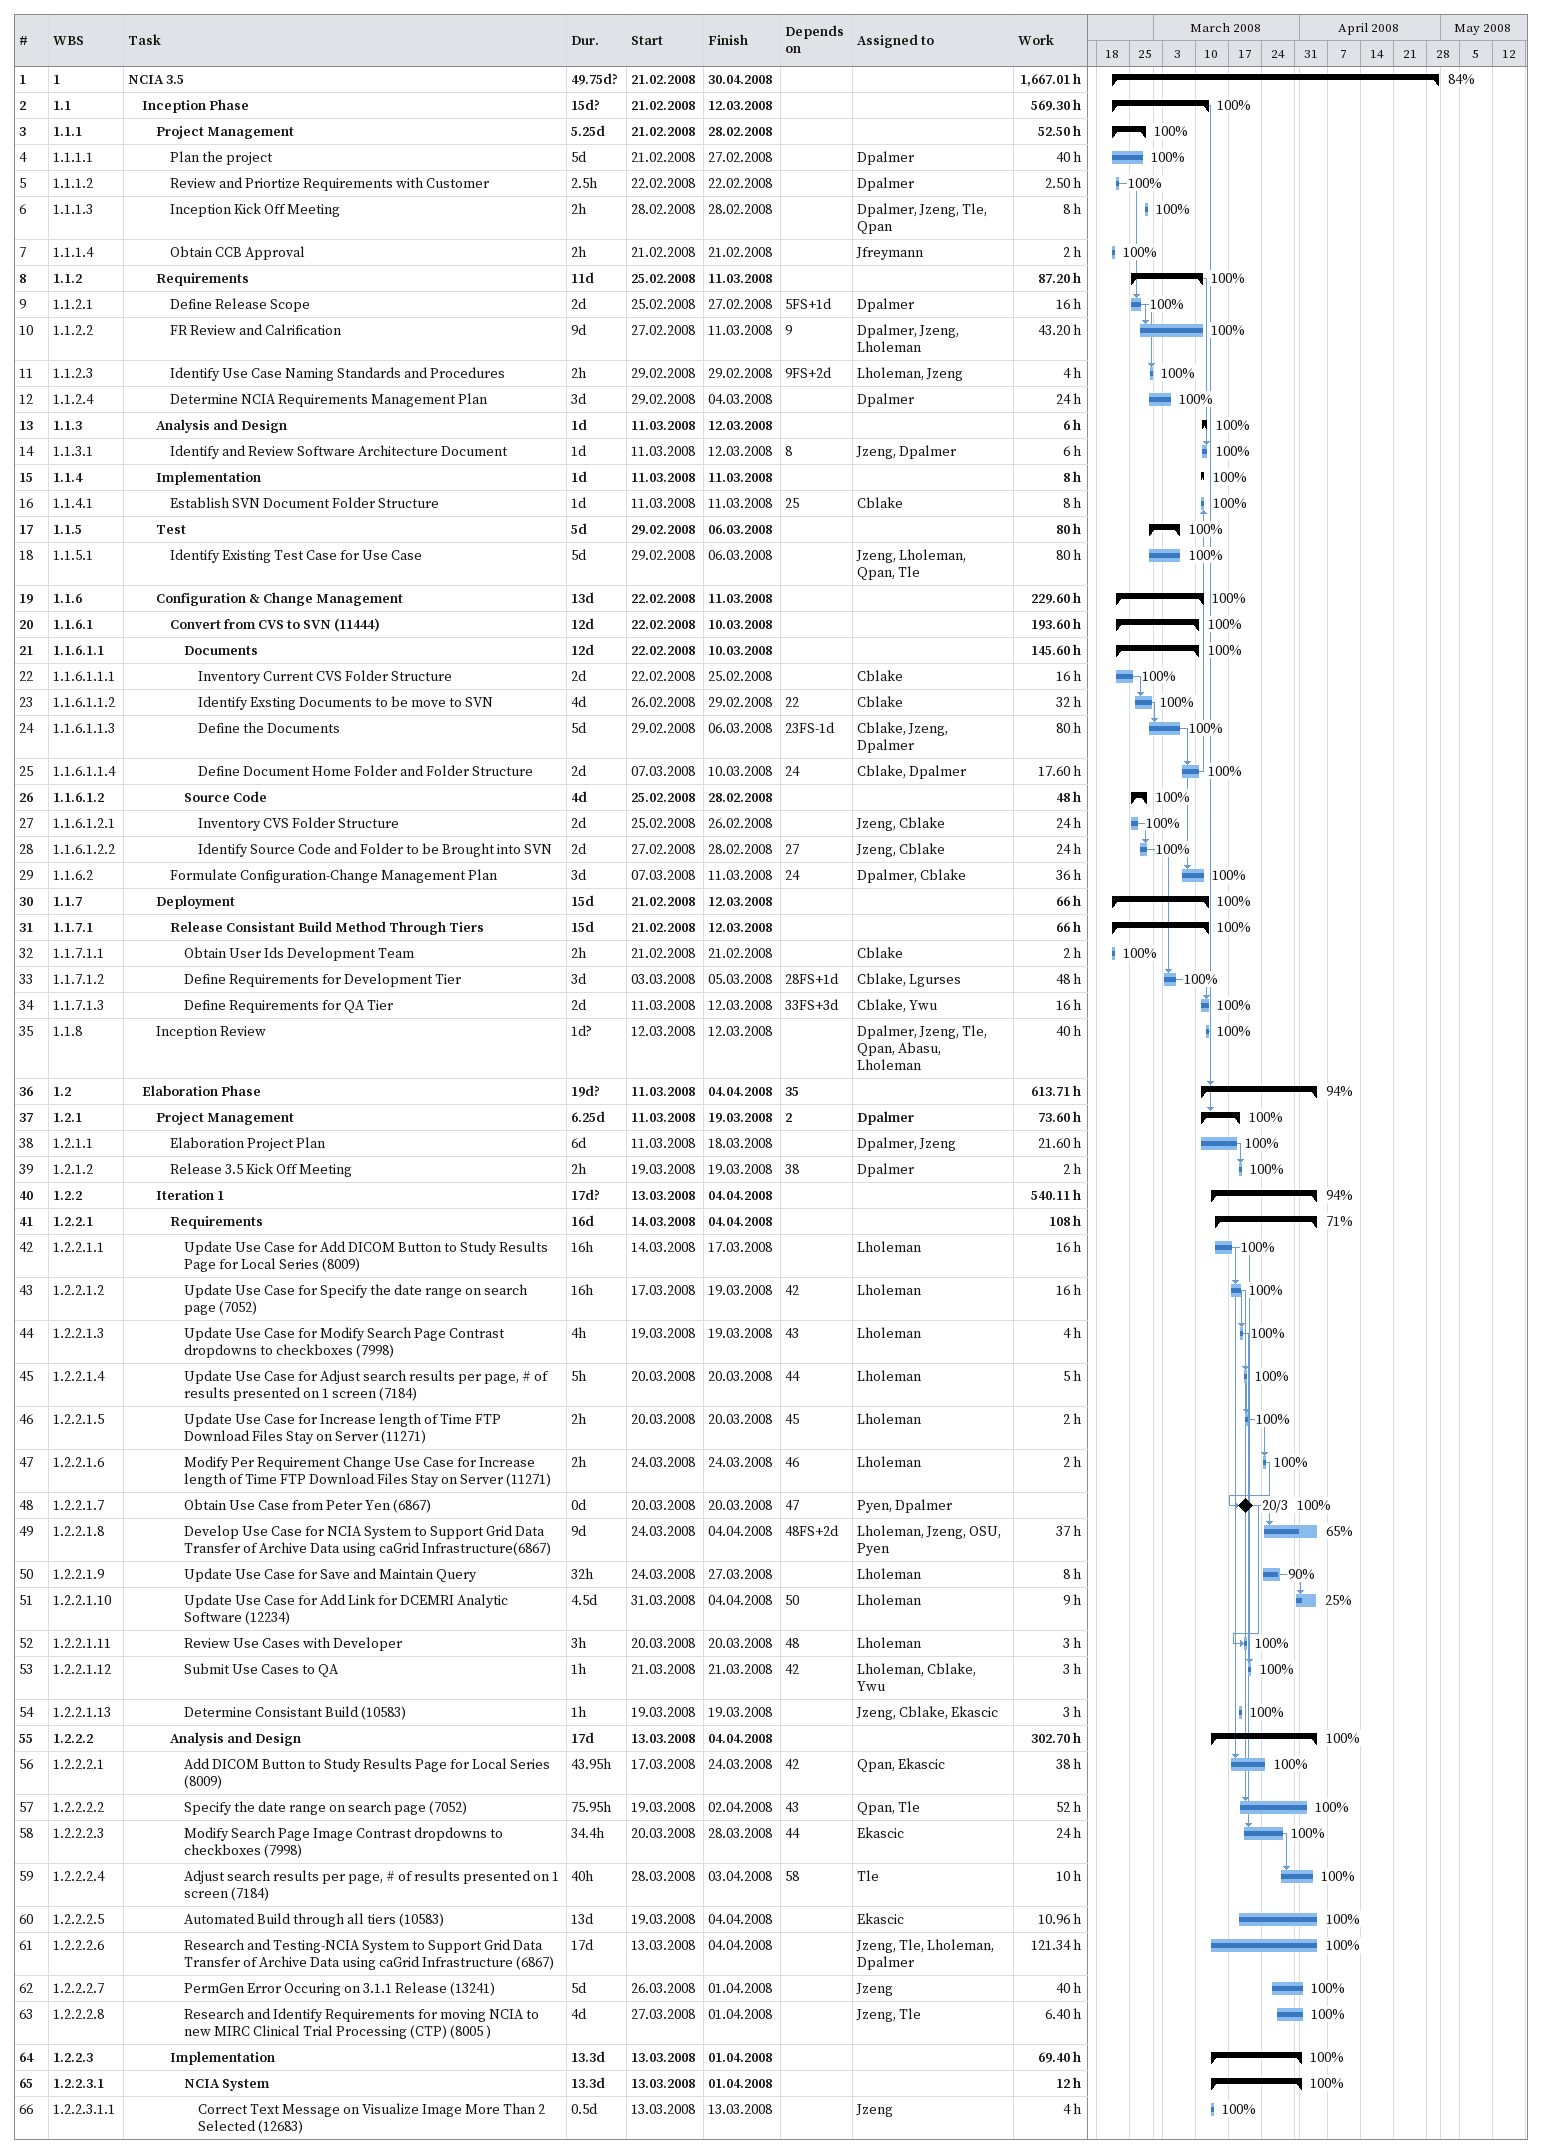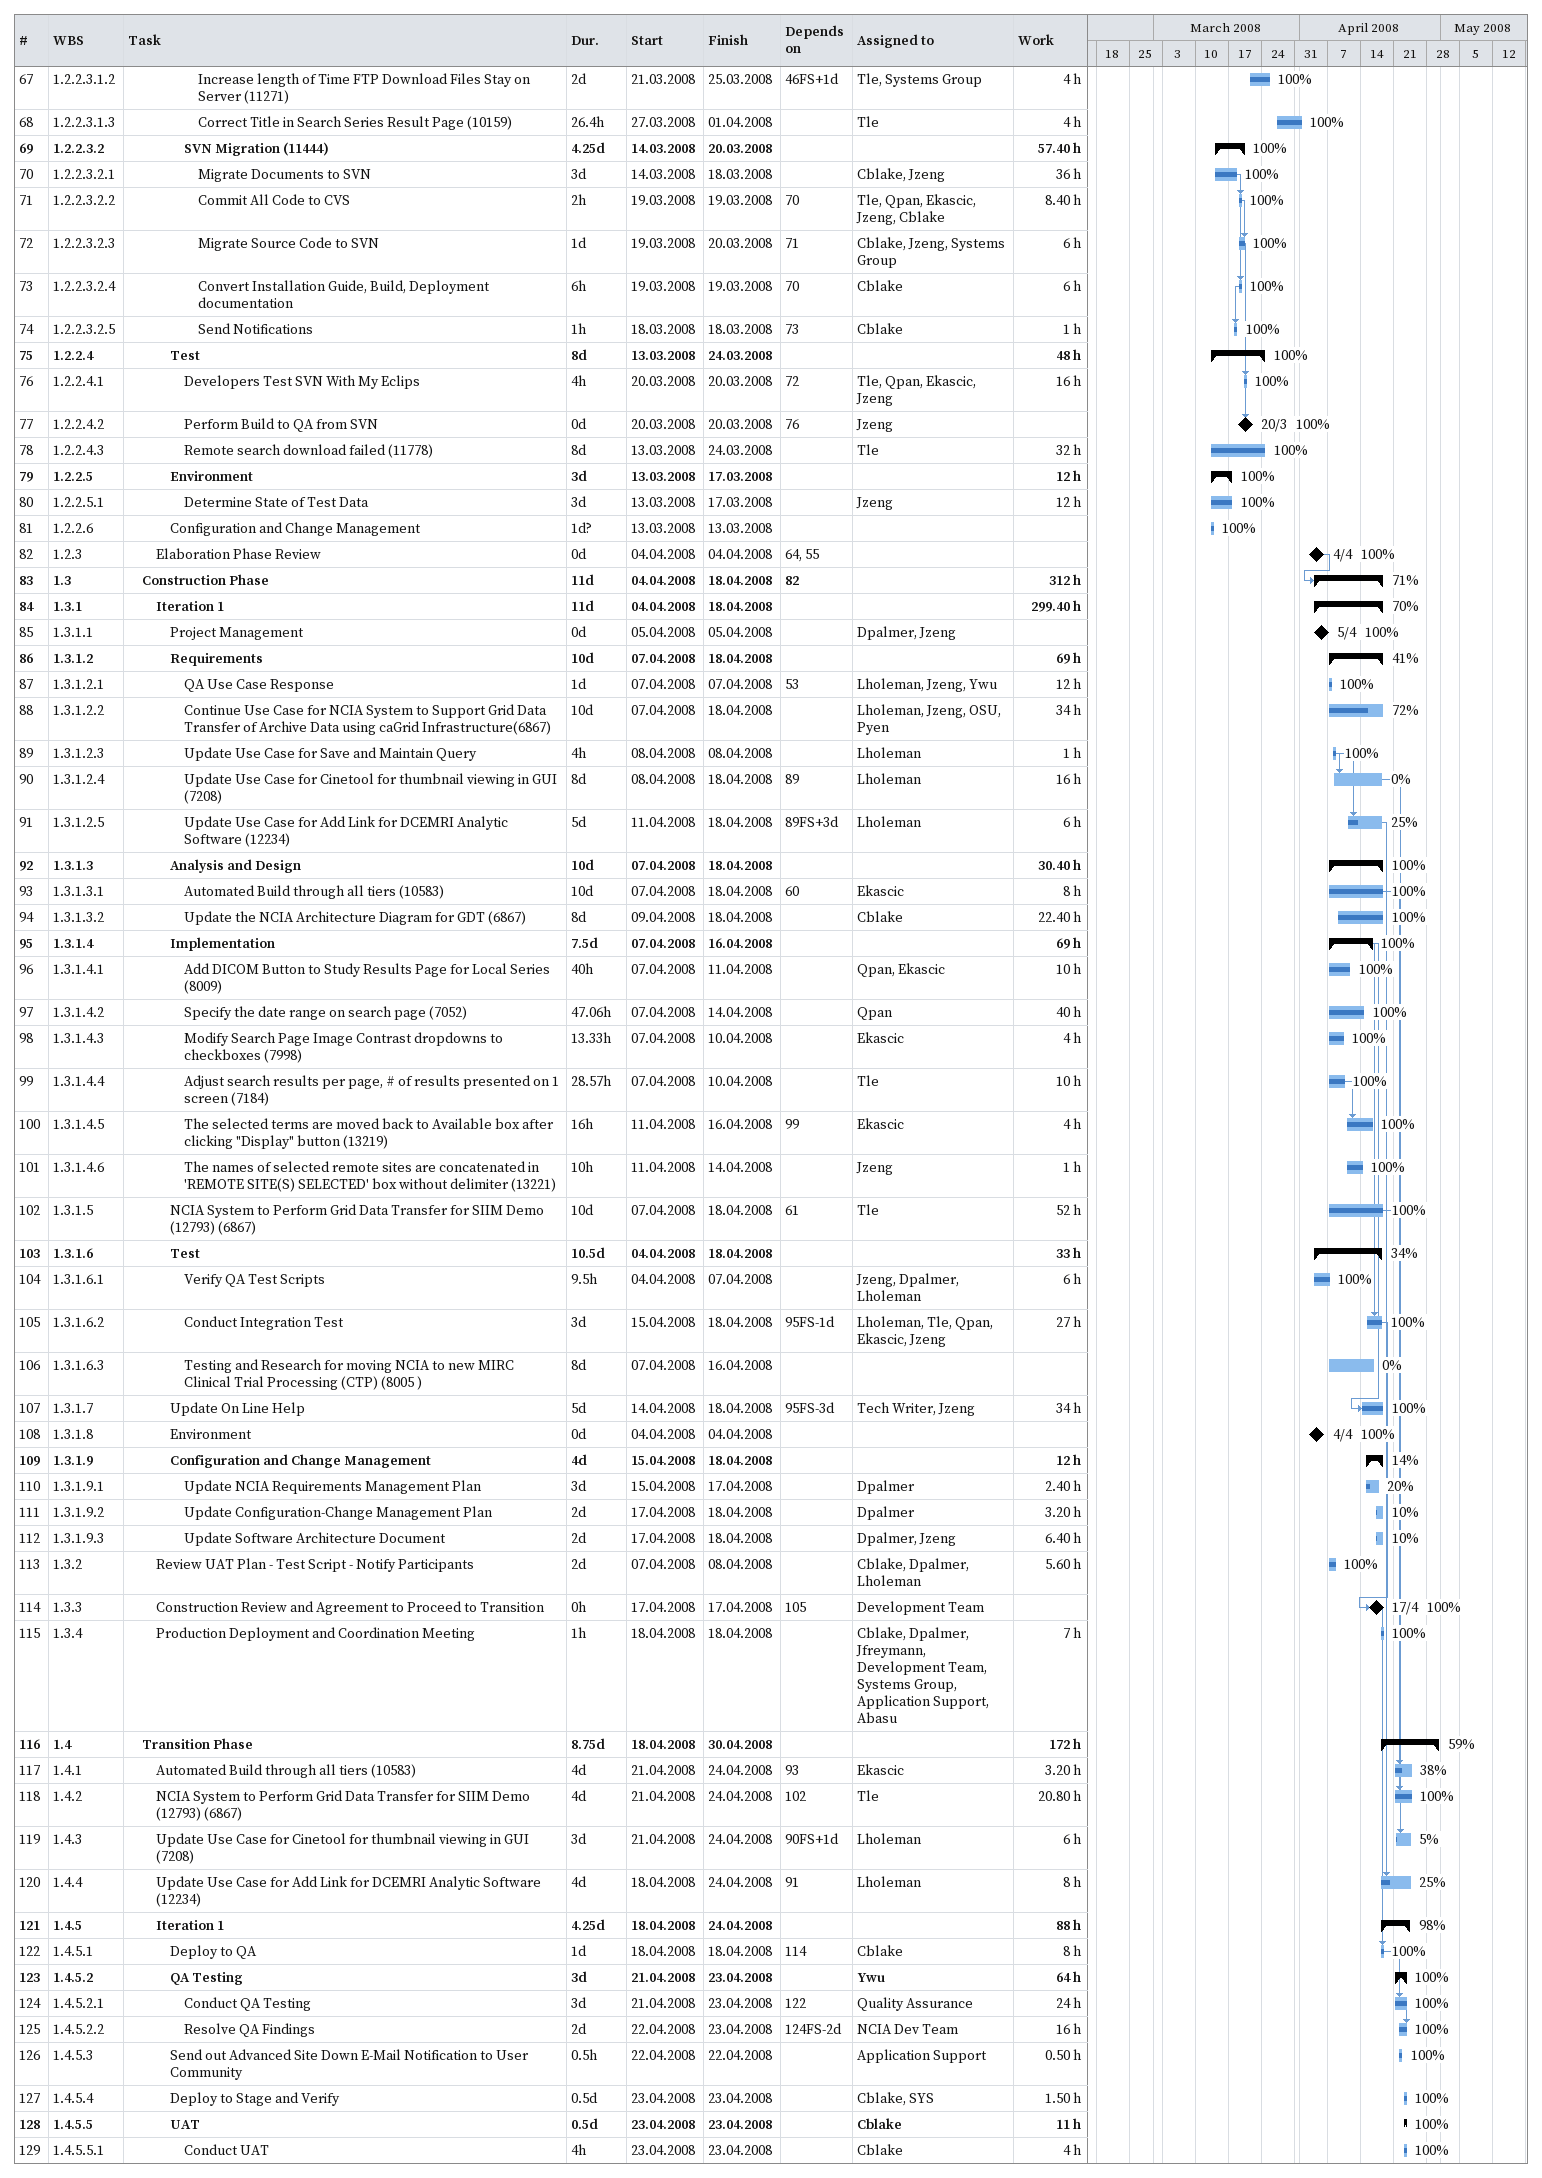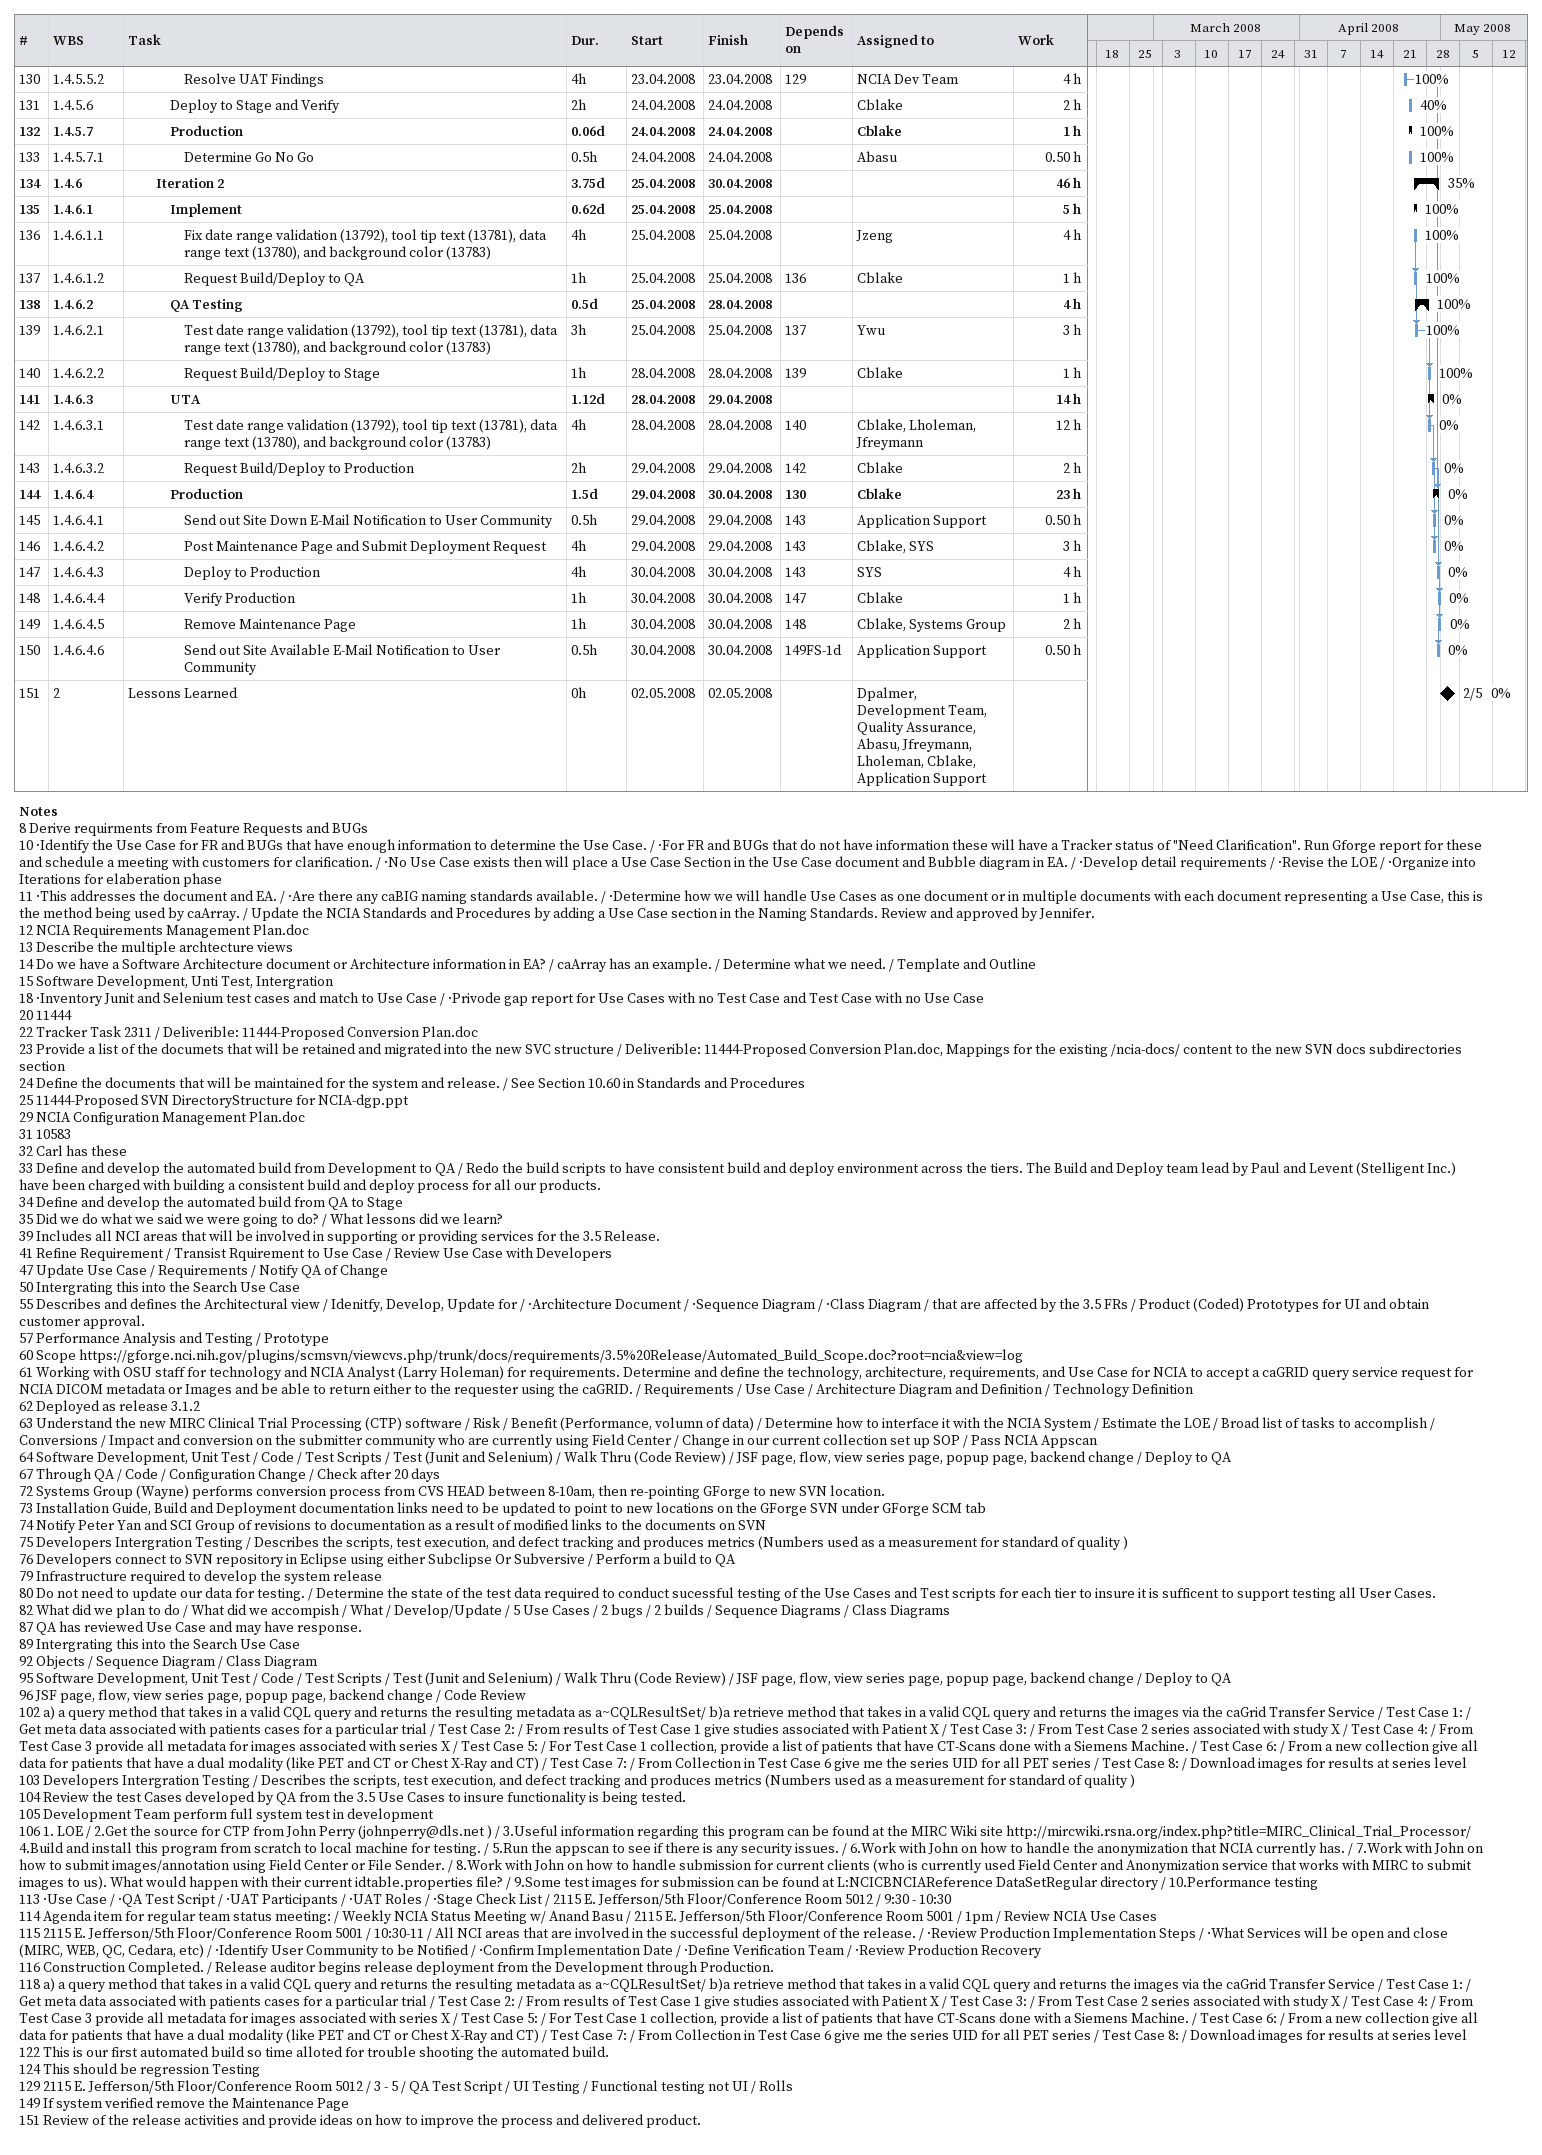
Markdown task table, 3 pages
| ID | WBS | Task | Duration | Start | Finish | Predecessors | Resources | % complete | Work (h) |
|---|---|---|---|---|---|---|---|---|---|
| 1 | 1 | **NCIA 3.5** | 49.75d? | 2008-02-21 | 2008-04-30 |  |  | 84 | 1667.01 |
| 2 | 1.1 | **Inception Phase** | 15d? | 2008-02-21 | 2008-03-12 |  |  | 100 | 569.30 |
| 3 | 1.1.1 | **Project Management** | 5.25d | 2008-02-21 | 2008-02-28 |  |  | 100 | 52.50 |
| 4 | 1.1.1.1 | Plan the project | 5d | 2008-02-21 | 2008-02-27 |  | Dpalmer | 100 | 40 |
| 5 | 1.1.1.2 | Review and Priortize Requirements with Customer | 2.5h | 2008-02-22 | 2008-02-22 |  | Dpalmer | 100 | 2.50 |
| 6 | 1.1.1.3 | Inception Kick Off Meeting | 2h | 2008-02-28 | 2008-02-28 |  | Dpalmer, Jzeng, Tle, Qpan | 100 | 8 |
| 7 | 1.1.1.4 | Obtain CCB Approval | 2h | 2008-02-21 | 2008-02-21 |  | Jfreymann | 100 | 2 |
| 8 | 1.1.2 | **Requirements** | 11d | 2008-02-25 | 2008-03-11 |  |  | 100 | 87.20 |
| 9 | 1.1.2.1 | Define Release Scope | 2d | 2008-02-25 | 2008-02-27 | 5FS+1d | Dpalmer | 100 | 16 |
| 10 | 1.1.2.2 | FR Review and Calrification | 9d | 2008-02-27 | 2008-03-11 | 9 | Dpalmer, Jzeng, Lholeman | 100 | 43.20 |
| 11 | 1.1.2.3 | Identify Use Case Naming Standards and Procedures | 2h | 2008-02-29 | 2008-02-29 | 9FS+2d | Lholeman, Jzeng | 100 | 4 |
| 12 | 1.1.2.4 | Determine NCIA Requirements Management Plan | 3d | 2008-02-29 | 2008-03-04 |  | Dpalmer | 100 | 24 |
| 13 | 1.1.3 | **Analysis and Design** | 1d | 2008-03-11 | 2008-03-12 |  |  | 100 | 6 |
| 14 | 1.1.3.1 | Identify and Review Software Architecture Document | 1d | 2008-03-11 | 2008-03-12 | 8 | Jzeng, Dpalmer | 100 | 6 |
| 15 | 1.1.4 | **Implementation** | 1d | 2008-03-11 | 2008-03-11 |  |  | 100 | 8 |
| 16 | 1.1.4.1 | Establish SVN Document Folder Structure | 1d | 2008-03-11 | 2008-03-11 | 25 | Cblake | 100 | 8 |
| 17 | 1.1.5 | **Test** | 5d | 2008-02-29 | 2008-03-06 |  |  | 100 | 80 |
| 18 | 1.1.5.1 | Identify Existing Test Case for Use Case | 5d | 2008-02-29 | 2008-03-06 |  | Jzeng, Lholeman, Qpan, Tle | 100 | 80 |
| 19 | 1.1.6 | **Configuration & Change Management** | 13d | 2008-02-22 | 2008-03-11 |  |  | 100 | 229.60 |
| 20 | 1.1.6.1 | **Convert from CVS to SVN (11444)** | 12d | 2008-02-22 | 2008-03-10 |  |  | 100 | 193.60 |
| 21 | 1.1.6.1.1 | **Documents** | 12d | 2008-02-22 | 2008-03-10 |  |  | 100 | 145.60 |
| 22 | 1.1.6.1.1.1 | Inventory Current CVS Folder Structure | 2d | 2008-02-22 | 2008-02-25 |  | Cblake | 100 | 16 |
| 23 | 1.1.6.1.1.2 | Identify Exsting Documents to be move to SVN | 4d | 2008-02-26 | 2008-02-29 | 22 | Cblake | 100 | 32 |
| 24 | 1.1.6.1.1.3 | Define the Documents | 5d | 2008-02-29 | 2008-03-06 | 23FS-1d | Cblake, Jzeng, Dpalmer | 100 | 80 |
| 25 | 1.1.6.1.1.4 | Define Document Home Folder and Folder Structure | 2d | 2008-03-07 | 2008-03-10 | 24 | Cblake, Dpalmer | 100 | 17.60 |
| 26 | 1.1.6.1.2 | **Source Code** | 4d | 2008-02-25 | 2008-02-28 |  |  | 100 | 48 |
| 27 | 1.1.6.1.2.1 | Inventory CVS Folder Structure | 2d | 2008-02-25 | 2008-02-26 |  | Jzeng, Cblake | 100 | 24 |
| 28 | 1.1.6.1.2.2 | Identify Source Code and Folder to be Brought into SVN | 2d | 2008-02-27 | 2008-02-28 | 27 | Jzeng, Cblake | 100 | 24 |
| 29 | 1.1.6.2 | Formulate Configuration-Change Management Plan | 3d | 2008-03-07 | 2008-03-11 | 24 | Dpalmer, Cblake | 100 | 36 |
| 30 | 1.1.7 | **Deployment** | 15d | 2008-02-21 | 2008-03-12 |  |  | 100 | 66 |
| 31 | 1.1.7.1 | **Release Consistant Build Method Through Tiers** | 15d | 2008-02-21 | 2008-03-12 |  |  | 100 | 66 |
| 32 | 1.1.7.1.1 | Obtain User Ids Development Team | 2h | 2008-02-21 | 2008-02-21 |  | Cblake | 100 | 2 |
| 33 | 1.1.7.1.2 | Define Requirements for Development Tier | 3d | 2008-03-03 | 2008-03-05 | 28FS+1d | Cblake, Lgurses | 100 | 48 |
| 34 | 1.1.7.1.3 | Define Requirements for QA Tier | 2d | 2008-03-11 | 2008-03-12 | 33FS+3d | Cblake, Ywu | 100 | 16 |
| 35 | 1.1.8 | Inception Review | 1d? | 2008-03-12 | 2008-03-12 |  | Dpalmer, Jzeng, Tle, Qpan, Abasu, Lholeman | 100 | 40 |
| 36 | 1.2 | **Elaboration Phase** | 19d? | 2008-03-11 | 2008-04-04 | 35 |  | 94 | 613.71 |
| 37 | 1.2.1 | **Project Management** | 6.25d | 2008-03-11 | 2008-03-19 | 2 | Dpalmer | 100 | 73.60 |
| 38 | 1.2.1.1 | Elaboration Project Plan | 6d | 2008-03-11 | 2008-03-18 |  | Dpalmer, Jzeng | 100 | 21.60 |
| 39 | 1.2.1.2 | Release 3.5 Kick Off Meeting | 2h | 2008-03-19 | 2008-03-19 | 38 | Dpalmer | 100 | 2 |
| 40 | 1.2.2 | **Iteration 1** | 17d? | 2008-03-13 | 2008-04-04 |  |  | 94 | 540.11 |
| 41 | 1.2.2.1 | **Requirements** | 16d | 2008-03-14 | 2008-04-04 |  |  | 71 | 108 |
| 42 | 1.2.2.1.1 | Update Use Case for Add DICOM Button to Study Results Page for Local Series (8009) | 16h | 2008-03-14 | 2008-03-17 |  | Lholeman | 100 | 16 |
| 43 | 1.2.2.1.2 | Update Use Case for Specify the date range on search page (7052) | 16h | 2008-03-17 | 2008-03-19 | 42 | Lholeman | 100 | 16 |
| 44 | 1.2.2.1.3 | Update Use Case for Modify Search Page Contrast dropdowns to checkboxes (7998) | 4h | 2008-03-19 | 2008-03-19 | 43 | Lholeman | 100 | 4 |
| 45 | 1.2.2.1.4 | Update Use Case for Adjust search results per page, # of results presented on 1 screen (7184) | 5h | 2008-03-20 | 2008-03-20 | 44 | Lholeman | 100 | 5 |
| 46 | 1.2.2.1.5 | Update Use Case for Increase length of Time FTP Download Files Stay on Server (11271) | 2h | 2008-03-20 | 2008-03-20 | 45 | Lholeman | 100 | 2 |
| 47 | 1.2.2.1.6 | Modify Per Requirement Change Use Case for Increase length of Time FTP Download Files Stay on Server (11271) | 2h | 2008-03-24 | 2008-03-24 | 46 | Lholeman | 100 | 2 |
| 48 | 1.2.2.1.7 | Obtain Use Case from Peter Yen (6867) | 0d | 2008-03-20 | 2008-03-20 | 47 | Pyen, Dpalmer | 100 |  |
| 49 | 1.2.2.1.8 | Develop Use Case for NCIA System to Support Grid Data Transfer of Archive Data using caGrid Infrastructure(6867) | 9d | 2008-03-24 | 2008-04-04 | 48FS+2d | Lholeman, Jzeng, OSU, Pyen | 65 | 37 |
| 50 | 1.2.2.1.9 | Update Use Case for Save and Maintain Query | 32h | 2008-03-24 | 2008-03-27 |  | Lholeman | 90 | 8 |
| 51 | 1.2.2.1.10 | Update Use Case for Add Link for DCEMRI Analytic Software (12234) | 4.5d | 2008-03-31 | 2008-04-04 | 50 | Lholeman | 25 | 9 |
| 52 | 1.2.2.1.11 | Review Use Cases with Developer | 3h | 2008-03-20 | 2008-03-20 | 48 | Lholeman | 100 | 3 |
| 53 | 1.2.2.1.12 | Submit Use Cases to QA | 1h | 2008-03-21 | 2008-03-21 | 42 | Lholeman, Cblake, Ywu | 100 | 3 |
| 54 | 1.2.2.1.13 | Determine Consistant Build (10583) | 1h | 2008-03-19 | 2008-03-19 |  | Jzeng, Cblake, Ekascic | 100 | 3 |
| 55 | 1.2.2.2 | **Analysis and Design** | 17d | 2008-03-13 | 2008-04-04 |  |  | 100 | 302.70 |
| 56 | 1.2.2.2.1 | Add DICOM Button to Study Results Page for Local Series (8009) | 43.95h | 2008-03-17 | 2008-03-24 | 42 | Qpan, Ekascic | 100 | 38 |
| 57 | 1.2.2.2.2 | Specify the date range on search page (7052) | 75.95h | 2008-03-19 | 2008-04-02 | 43 | Qpan, Tle | 100 | 52 |
| 58 | 1.2.2.2.3 | Modify Search Page Image Contrast dropdowns to checkboxes (7998) | 34.4h | 2008-03-20 | 2008-03-28 | 44 | Ekascic | 100 | 24 |
| 59 | 1.2.2.2.4 | Adjust search results per page, # of results presented on 1 screen (7184) | 40h | 2008-03-28 | 2008-04-03 | 58 | Tle | 100 | 10 |
| 60 | 1.2.2.2.5 | Automated Build through all tiers (10583) | 13d | 2008-03-19 | 2008-04-04 |  | Ekascic | 100 | 10.96 |
| 61 | 1.2.2.2.6 | Research and Testing-NCIA System to Support Grid Data Transfer of Archive Data using caGrid Infrastructure (6867) | 17d | 2008-03-13 | 2008-04-04 |  | Jzeng, Tle, Lholeman, Dpalmer | 100 | 121.34 |
| 62 | 1.2.2.2.7 | PermGen Error Occuring on 3.1.1 Release (13241) | 5d | 2008-03-26 | 2008-04-01 |  | Jzeng | 100 | 40 |
| 63 | 1.2.2.2.8 | Research and Identify Requirements for moving NCIA to new MIRC Clinical Trial Processing (CTP) (8005 ) | 4d | 2008-03-27 | 2008-04-01 |  | Jzeng, Tle | 100 | 6.40 |
| 64 | 1.2.2.3 | **Implementation** | 13.3d | 2008-03-13 | 2008-04-01 |  |  | 100 | 69.40 |
| 65 | 1.2.2.3.1 | **NCIA System** | 13.3d | 2008-03-13 | 2008-04-01 |  |  | 100 | 12 |
| 66 | 1.2.2.3.1.1 | Correct Text Message on Visualize Image More Than 2 Selected (12683) | 0.5d | 2008-03-13 | 2008-03-13 |  | Jzeng | 100 | 4 |
| 67 | 1.2.2.3.1.2 | Increase length of Time FTP Download Files Stay on Server (11271) | 2d | 2008-03-21 | 2008-03-25 | 46FS+1d | Tle, Systems Group | 100 | 4 |
| 68 | 1.2.2.3.1.3 | Correct Title in Search Series Result Page (10159) | 26.4h | 2008-03-27 | 2008-04-01 |  | Tle | 100 | 4 |
| 69 | 1.2.2.3.2 | **SVN Migration (11444)** | 4.25d | 2008-03-14 | 2008-03-20 |  |  | 100 | 57.40 |
| 70 | 1.2.2.3.2.1 | Migrate Documents to SVN | 3d | 2008-03-14 | 2008-03-18 |  | Cblake, Jzeng | 100 | 36 |
| 71 | 1.2.2.3.2.2 | Commit All Code to CVS | 2h | 2008-03-19 | 2008-03-19 | 70 | Tle, Qpan, Ekascic, Jzeng, Cblake | 100 | 8.40 |
| 72 | 1.2.2.3.2.3 | Migrate Source Code to SVN | 1d | 2008-03-19 | 2008-03-20 | 71 | Cblake, Jzeng, Systems Group | 100 | 6 |
| 73 | 1.2.2.3.2.4 | Convert Installation Guide, Build, Deployment documentation | 6h | 2008-03-19 | 2008-03-19 | 70 | Cblake | 100 | 6 |
| 74 | 1.2.2.3.2.5 | Send Notifications | 1h | 2008-03-18 | 2008-03-18 | 73 | Cblake | 100 | 1 |
| 75 | 1.2.2.4 | **Test** | 8d | 2008-03-13 | 2008-03-24 |  |  | 100 | 48 |
| 76 | 1.2.2.4.1 | Developers Test SVN With My Eclips | 4h | 2008-03-20 | 2008-03-20 | 72 | Tle, Qpan, Ekascic, Jzeng | 100 | 16 |
| 77 | 1.2.2.4.2 | Perform Build to QA from SVN | 0d | 2008-03-20 | 2008-03-20 | 76 | Jzeng | 100 |  |
| 78 | 1.2.2.4.3 | Remote search download failed (11778) | 8d | 2008-03-13 | 2008-03-24 |  | Tle | 100 | 32 |
| 79 | 1.2.2.5 | **Environment** | 3d | 2008-03-13 | 2008-03-17 |  |  | 100 | 12 |
| 80 | 1.2.2.5.1 | Determine State of Test Data | 3d | 2008-03-13 | 2008-03-17 |  | Jzeng | 100 | 12 |
| 81 | 1.2.2.6 | Configuration and Change Management | 1d? | 2008-03-13 | 2008-03-13 |  |  | 100 |  |
| 82 | 1.2.3 | Elaboration Phase Review | 0d | 2008-04-04 | 2008-04-04 | 64, 55 |  | 100 |  |
| 83 | 1.3 | **Construction Phase** | 11d | 2008-04-04 | 2008-04-18 | 82 |  | 71 | 312 |
| 84 | 1.3.1 | **Iteration 1** | 11d | 2008-04-04 | 2008-04-18 |  |  | 70 | 299.40 |
| 85 | 1.3.1.1 | Project Management | 0d | 2008-04-05 | 2008-04-05 |  | Dpalmer, Jzeng | 100 |  |
| 86 | 1.3.1.2 | **Requirements** | 10d | 2008-04-07 | 2008-04-18 |  |  | 41 | 69 |
| 87 | 1.3.1.2.1 | QA Use Case Response | 1d | 2008-04-07 | 2008-04-07 | 53 | Lholeman, Jzeng, Ywu | 100 | 12 |
| 88 | 1.3.1.2.2 | Continue Use Case for NCIA System to Support Grid Data Transfer of Archive Data using caGrid Infrastructure(6867) | 10d | 2008-04-07 | 2008-04-18 |  | Lholeman, Jzeng, OSU, Pyen | 72 | 34 |
| 89 | 1.3.1.2.3 | Update Use Case for Save and Maintain Query | 4h | 2008-04-08 | 2008-04-08 |  | Lholeman | 100 | 1 |
| 90 | 1.3.1.2.4 | Update Use Case for Cinetool for thumbnail viewing in GUI (7208) | 8d | 2008-04-08 | 2008-04-18 | 89 | Lholeman | 0 | 16 |
| 91 | 1.3.1.2.5 | Update Use Case for Add Link for DCEMRI Analytic Software (12234) | 5d | 2008-04-11 | 2008-04-18 | 89FS+3d | Lholeman | 25 | 6 |
| 92 | 1.3.1.3 | **Analysis and Design** | 10d | 2008-04-07 | 2008-04-18 |  |  | 100 | 30.40 |
| 93 | 1.3.1.3.1 | Automated Build through all tiers (10583) | 10d | 2008-04-07 | 2008-04-18 | 60 | Ekascic | 100 | 8 |
| 94 | 1.3.1.3.2 | Update the NCIA Architecture Diagram for GDT (6867) | 8d | 2008-04-09 | 2008-04-18 |  | Cblake | 100 | 22.40 |
| 95 | 1.3.1.4 | **Implementation** | 7.5d | 2008-04-07 | 2008-04-16 |  |  | 100 | 69 |
| 96 | 1.3.1.4.1 | Add DICOM Button to Study Results Page for Local Series (8009) | 40h | 2008-04-07 | 2008-04-11 |  | Qpan, Ekascic | 100 | 10 |
| 97 | 1.3.1.4.2 | Specify the date range on search page (7052) | 47.06h | 2008-04-07 | 2008-04-14 |  | Qpan | 100 | 40 |
| 98 | 1.3.1.4.3 | Modify Search Page Image Contrast dropdowns to checkboxes (7998) | 13.33h | 2008-04-07 | 2008-04-10 |  | Ekascic | 100 | 4 |
| 99 | 1.3.1.4.4 | Adjust search results per page, # of results presented on 1 screen (7184) | 28.57h | 2008-04-07 | 2008-04-10 |  | Tle | 100 | 10 |
| 100 | 1.3.1.4.5 | The selected terms are moved back to Available box after clicking "Display" button (13219) | 16h | 2008-04-11 | 2008-04-16 | 99 | Ekascic | 100 | 4 |
| 101 | 1.3.1.4.6 | The names of selected remote sites are concatenated in 'REMOTE SITE(S) SELECTED' box without delimiter (13221) | 10h | 2008-04-11 | 2008-04-14 |  | Jzeng | 100 | 1 |
| 102 | 1.3.1.5 | NCIA System to Perform Grid Data Transfer for SIIM Demo (12793) (6867) | 10d | 2008-04-07 | 2008-04-18 | 61 | Tle | 100 | 52 |
| 103 | 1.3.1.6 | **Test** | 10.5d | 2008-04-04 | 2008-04-18 |  |  | 34 | 33 |
| 104 | 1.3.1.6.1 | Verify QA Test Scripts | 9.5h | 2008-04-04 | 2008-04-07 |  | Jzeng, Dpalmer, Lholeman | 100 | 6 |
| 105 | 1.3.1.6.2 | Conduct Integration Test | 3d | 2008-04-15 | 2008-04-18 | 95FS-1d | Lholeman, Tle, Qpan, Ekascic, Jzeng | 100 | 27 |
| 106 | 1.3.1.6.3 | Testing and Research for moving NCIA to new MIRC Clinical Trial Processing (CTP) (8005 ) | 8d | 2008-04-07 | 2008-04-16 |  |  | 0 |  |
| 107 | 1.3.1.7 | Update On Line Help | 5d | 2008-04-14 | 2008-04-18 | 95FS-3d | Tech Writer, Jzeng | 100 | 34 |
| 108 | 1.3.1.8 | Environment | 0d | 2008-04-04 | 2008-04-04 |  |  | 100 |  |
| 109 | 1.3.1.9 | **Configuration and Change Management** | 4d | 2008-04-15 | 2008-04-18 |  |  | 14 | 12 |
| 110 | 1.3.1.9.1 | Update NCIA Requirements Management Plan | 3d | 2008-04-15 | 2008-04-17 |  | Dpalmer | 20 | 2.40 |
| 111 | 1.3.1.9.2 | Update Configuration-Change Management Plan | 2d | 2008-04-17 | 2008-04-18 |  | Dpalmer | 10 | 3.20 |
| 112 | 1.3.1.9.3 | Update Software Architecture Document | 2d | 2008-04-17 | 2008-04-18 |  | Dpalmer, Jzeng | 10 | 6.40 |
| 113 | 1.3.2 | Review UAT Plan - Test Script - Notify Participants | 2d | 2008-04-07 | 2008-04-08 |  | Cblake, Dpalmer, Lholeman | 100 | 5.60 |
| 114 | 1.3.3 | Construction Review and Agreement to Proceed to Transition | 0h | 2008-04-17 | 2008-04-17 | 105 | Development Team | 100 |  |
| 115 | 1.3.4 | Production Deployment and Coordination Meeting | 1h | 2008-04-18 | 2008-04-18 |  | Cblake, Dpalmer, Jfreymann, Development Team, Systems Group, Application Support, Abasu | 100 | 7 |
| 116 | 1.4 | **Transition Phase** | 8.75d | 2008-04-18 | 2008-04-30 |  |  | 59 | 172 |
| 117 | 1.4.1 | Automated Build through all tiers (10583) | 4d | 2008-04-21 | 2008-04-24 | 93 | Ekascic | 38 | 3.20 |
| 118 | 1.4.2 | NCIA System to Perform Grid Data Transfer for SIIM Demo (12793) (6867) | 4d | 2008-04-21 | 2008-04-24 | 102 | Tle | 100 | 20.80 |
| 119 | 1.4.3 | Update Use Case for Cinetool for thumbnail viewing in GUI (7208) | 3d | 2008-04-21 | 2008-04-24 | 90FS+1d | Lholeman | 5 | 6 |
| 120 | 1.4.4 | Update Use Case for Add Link for DCEMRI Analytic Software (12234) | 4d | 2008-04-18 | 2008-04-24 | 91 | Lholeman | 25 | 8 |
| 121 | 1.4.5 | **Iteration 1** | 4.25d | 2008-04-18 | 2008-04-24 |  |  | 98 | 88 |
| 122 | 1.4.5.1 | Deploy to QA | 1d | 2008-04-18 | 2008-04-18 | 114 | Cblake | 100 | 8 |
| 123 | 1.4.5.2 | **QA Testing** | 3d | 2008-04-21 | 2008-04-23 |  | Ywu | 100 | 64 |
| 124 | 1.4.5.2.1 | Conduct QA Testing | 3d | 2008-04-21 | 2008-04-23 | 122 | Quality Assurance | 100 | 24 |
| 125 | 1.4.5.2.2 | Resolve QA Findings | 2d | 2008-04-22 | 2008-04-23 | 124FS-2d | NCIA Dev Team | 100 | 16 |
| 126 | 1.4.5.3 | Send out Advanced Site Down E-Mail Notification to User Community | 0.5h | 2008-04-22 | 2008-04-22 |  | Application Support | 100 | 0.50 |
| 127 | 1.4.5.4 | Deploy to Stage and Verify | 0.5d | 2008-04-23 | 2008-04-23 |  | Cblake, SYS | 100 | 1.50 |
| 128 | 1.4.5.5 | **UAT** | 0.5d | 2008-04-23 | 2008-04-23 |  | Cblake | 100 | 11 |
| 129 | 1.4.5.5.1 | Conduct UAT | 4h | 2008-04-23 | 2008-04-23 |  | Cblake | 100 | 4 |
| 130 | 1.4.5.5.2 | Resolve UAT Findings | 4h | 2008-04-23 | 2008-04-23 | 129 | NCIA Dev Team | 100 | 4 |
| 131 | 1.4.5.6 | Deploy to Stage and Verify | 2h | 2008-04-24 | 2008-04-24 |  | Cblake | 40 | 2 |
| 132 | 1.4.5.7 | **Production** | 0.06d | 2008-04-24 | 2008-04-24 |  | Cblake | 100 | 1 |
| 133 | 1.4.5.7.1 | Determine Go No Go | 0.5h | 2008-04-24 | 2008-04-24 |  | Abasu | 100 | 0.50 |
| 134 | 1.4.6 | **Iteration 2** | 3.75d | 2008-04-25 | 2008-04-30 |  |  | 35 | 46 |
| 135 | 1.4.6.1 | **Implement** | 0.62d | 2008-04-25 | 2008-04-25 |  |  | 100 | 5 |
| 136 | 1.4.6.1.1 | Fix date range validation (13792), tool tip text (13781), data range text (13780), and background color (13783) | 4h | 2008-04-25 | 2008-04-25 |  | Jzeng | 100 | 4 |
| 137 | 1.4.6.1.2 | Request Build/Deploy to QA | 1h | 2008-04-25 | 2008-04-25 | 136 | Cblake | 100 | 1 |
| 138 | 1.4.6.2 | **QA Testing** | 0.5d | 2008-04-25 | 2008-04-28 |  |  | 100 | 4 |
| 139 | 1.4.6.2.1 | Test date range validation (13792), tool tip text (13781), data range text (13780), and background color (13783) | 3h | 2008-04-25 | 2008-04-25 | 137 | Ywu | 100 | 3 |
| 140 | 1.4.6.2.2 | Request Build/Deploy to Stage | 1h | 2008-04-28 | 2008-04-28 | 139 | Cblake | 100 | 1 |
| 141 | 1.4.6.3 | **UTA** | 1.12d | 2008-04-28 | 2008-04-29 |  |  | 0 | 14 |
| 142 | 1.4.6.3.1 | Test date range validation (13792), tool tip text (13781), data range text (13780), and background color (13783) | 4h | 2008-04-28 | 2008-04-28 | 140 | Cblake, Lholeman, Jfreymann | 0 | 12 |
| 143 | 1.4.6.3.2 | Request Build/Deploy to Production | 2h | 2008-04-29 | 2008-04-29 | 142 | Cblake | 0 | 2 |
| 144 | 1.4.6.4 | **Production** | 1.5d | 2008-04-29 | 2008-04-30 | 130 | Cblake | 0 | 23 |
| 145 | 1.4.6.4.1 | Send out Site Down E-Mail Notification to User Community | 0.5h | 2008-04-29 | 2008-04-29 | 143 | Application Support | 0 | 0.50 |
| 146 | 1.4.6.4.2 | Post Maintenance Page and Submit Deployment Request | 4h | 2008-04-29 | 2008-04-29 | 143 | Cblake, SYS | 0 | 3 |
| 147 | 1.4.6.4.3 | Deploy to Production | 4h | 2008-04-30 | 2008-04-30 | 143 | SYS | 0 | 4 |
| 148 | 1.4.6.4.4 | Verify Production | 1h | 2008-04-30 | 2008-04-30 | 147 | Cblake | 0 | 1 |
| 149 | 1.4.6.4.5 | Remove Maintenance Page | 1h | 2008-04-30 | 2008-04-30 | 148 | Cblake, Systems Group | 0 | 2 |
| 150 | 1.4.6.4.6 | Send out Site Available E-Mail Notification to User Community | 0.5h | 2008-04-30 | 2008-04-30 | 149FS-1d | Application Support | 0 | 0.50 |
| 151 | 2 | Lessons Learned | 0h | 2008-05-02 | 2008-05-02 |  | Dpalmer, Development Team, Quality Assurance, Abasu, Jfreymann, Lholeman, Cblake, Application Support | 0 |  |

Notes
- 8: Derive requirments from Feature Requests and BUGs
- 10: ·Identify the Use Case for FR and BUGs that have enough information to determine the Use Case. / ·For FR and BUGs that do not have information these will have a Tracker status of "Need Clarification". Run Gforge report for these and schedule a meeting with customers for clarification. / ·No Use Case exists then will place a Use Case Section in the Use Case document and Bubble diagram in EA. / ·Develop detail requirements / ·Revise the LOE / ·Organize into Iterations for elaberation phase
- 11: ·This addresses the document and EA. / ·Are there any caBIG naming standards available. / ·Determine how we will handle Use Cases as one document or in multiple documents with each document representing a Use Case, this is the method being used by caArray. / Update the NCIA Standards and Procedures by adding a Use Case section in the Naming Standards. Review and approved by Jennifer.
- 12: NCIA Requirements Management Plan.doc
- 13: Describe the multiple archtecture views
- 14: Do we have a Software Architecture document or Architecture information in EA? / caArray has an example. / Determine what we need. / Template and Outline
- 15: Software Development, Unti Test, Intergration
- 18: ·Inventory Junit and Selenium test cases and match to Use Case / ·Privode gap report for Use Cases with no Test Case and Test Case with no Use Case
- 20: 11444
- 22: Tracker Task 2311 / Deliverible: 11444-Proposed Conversion Plan.doc
- 23: Provide a list of the documets that will be retained and migrated into the new SVC structure / Deliverible: 11444-Proposed Conversion Plan.doc, Mappings for the existing /ncia-docs/ content to the new SVN docs subdirectories section
- 24: Define the documents that will be maintained for the system and release. / See Section 10.60 in Standards and Procedures
- 25: 11444-Proposed SVN DirectoryStructure for NCIA-dgp.ppt
- 29: NCIA Configuration Management Plan.doc
- 31: 10583
- 32: Carl has these
- 33: Define and develop the automated build from Development to QA / Redo the build scripts to have consistent build and deploy environment across the tiers. The Build and Deploy team lead by Paul and Levent (Stelligent Inc.) have been charged with building a consistent build and deploy process for all our products.
- 34: Define and develop the automated build from QA to Stage
- 35: Did we do what we said we were going to do? / What lessons did we learn?
- 39: Includes all NCI areas that will be involved in supporting or providing services for the 3.5 Release.
- 41: Refine Requirement / Transist Rquirement to Use Case / Review Use Case with Developers
- 47: Update Use Case / Requirements / Notify QA of Change
- 50: Intergrating this into the Search Use Case
- 55: Describes and defines the Architectural view / Idenitfy, Develop, Update for / ·Architecture Document / ·Sequence Diagram / ·Class Diagram / that are affected by the 3.5 FRs / Product (Coded) Prototypes for UI and obtain customer approval.
- 57: Performance Analysis and Testing / Prototype
- 60: Scope https://gforge.nci.nih.gov/plugins/scmsvn/viewcvs.php/trunk/docs/requirements/3.5%20Release/Automated_Build_Scope.doc?root=ncia&view=log
- 61: Working with OSU staff for technology and NCIA Analyst (Larry Holeman) for requirements. Determine and define the technology, architecture, requirements, and Use Case for NCIA to accept a caGRID query service request for NCIA DICOM metadata or Images and be able to return either to the requester using the caGRID. / Requirements / Use Case / Architecture Diagram and Definition / Technology Definition
- 62: Deployed as release 3.1.2
- 63: Understand the new MIRC Clinical Trial Processing (CTP) software / Risk / Benefit (Performance, volumn of data) / Determine how to interface it with the NCIA System / Estimate the LOE / Broad list of tasks to accomplish / Conversions / Impact and conversion on the submitter community who are currently using Field Center / Change in our current collection set up SOP / Pass NCIA Appscan
- 64: Software Development, Unit Test / Code / Test Scripts / Test (Junit and Selenium) / Walk Thru (Code Review) / JSF page, flow, view series page, popup page, backend change / Deploy to QA
- 67: Through QA / Code / Configuration Change / Check after 20 days
- 72: Systems Group (Wayne) performs conversion process from CVS HEAD between 8-10am, then re-pointing GForge to new SVN location.
- 73: Installation Guide, Build and Deployment documentation links need to be updated to point to new locations on the GForge SVN under GForge SCM tab
- 74: Notify Peter Yan and SCI Group of revisions to documentation as a result of modified links to the documents on SVN
- 75: Developers Intergration Testing / Describes the scripts, test execution, and defect tracking and produces metrics (Numbers used as a measurement for standard of quality )
- 76: Developers connect to SVN repository in Eclipse using either Subclipse Or Subversive / Perform a build to QA
- 79: Infrastructure required to develop the system release
- 80: Do not need to update our data for testing. / Determine the state of the test data required to conduct sucessful testing of the Use Cases and Test scripts for each tier to insure it is sufficent to support testing all User Cases.
- 82: What did we plan to do / What did we accompish / What / Develop/Update / 5 Use Cases / 2 bugs / 2 builds / Sequence Diagrams / Class Diagrams
- 87: QA has reviewed Use Case and may have response.
- 89: Intergrating this into the Search Use Case
- 92: Objects / Sequence Diagram / Class Diagram
- 95: Software Development, Unit Test / Code / Test Scripts / Test (Junit and Selenium) / Walk Thru (Code Review) / JSF page, flow, view series page, popup page, backend change / Deploy to QA
- 96: JSF page, flow, view series page, popup page, backend change / Code Review
- 102: a) a query method that takes in a valid CQL query and returns the resulting metadata as a~CQLResultSet/ b)a retrieve method that takes in a valid CQL query and returns the images via the caGrid Transfer Service / Test Case 1: / Get meta data associated with patients cases for a particular trial / Test Case 2: / From results of Test Case 1 give studies associated with Patient X / Test Case 3: / From Test Case 2 series associated with study X / Test Case 4: / From Test Case 3 provide all metadata for images associated with series X / Test Case 5: / For Test Case 1 collection, provide a list of patients that have CT-Scans done with a Siemens Machine. / Test Case 6: / From a new collection give all data for patients that have a dual modality (like PET and CT or Chest X-Ray and CT) / Test Case 7: / From Collection in Test Case 6 give me the series UID for all PET series / Test Case 8: / Download images for results at series level
- 103: Developers Intergration Testing / Describes the scripts, test execution, and defect tracking and produces metrics (Numbers used as a measurement for standard of quality )
- 104: Review the test Cases developed by QA from the 3.5 Use Cases to insure functionality is being tested.
- 105: Development Team perform full system test in development
- 106: 1. LOE / 2.Get the source for CTP from John Perry (johnperry@dls.net ) / 3.Useful information regarding this program can be found at the MIRC Wiki site http://mircwiki.rsna.org/index.php?title=MIRC_Clinical_Trial_Processor/ 4.Build and install this program from scratch to local machine for testing. / 5.Run the appscan to see if there is any security issues. / 6.Work with John on how to handle the anonymization that NCIA currently has. / 7.Work with John on how to submit images/annotation using Field Center or File Sender. / 8.Work with John on how to handle submission for current clients (who is currently used Field Center and Anonymization service that works with MIRC to submit images to us). What would happen with their current idtable.properties file? / 9.Some test images for submission can be found at L:NCICBNCIAReference DataSetRegular directory / 10.Performance testing
- 113: ·Use Case / ·QA Test Script / ·UAT Participants / ·UAT Roles / ·Stage Check List / 2115 E. Jefferson/5th Floor/Conference Room 5012 / 9:30 - 10:30
- 114: Agenda item for regular team status meeting: / Weekly NCIA Status Meeting w/ Anand Basu / 2115 E. Jefferson/5th Floor/Conference Room 5001 / 1pm / Review NCIA Use Cases
- 115: 2115 E. Jefferson/5th Floor/Conference Room 5001 / 10:30-11 / All NCI areas that are involved in the successful deployment of the release. / ·Review Production Implementation Steps / ·What Services will be open and close (MIRC, WEB, QC, Cedara, etc) / ·Identify User Community to be Notified / ·Confirm Implementation Date / ·Define Verification Team / ·Review Production Recovery
- 116: Construction Completed. / Release auditor begins release deployment from the Development through Production.
- 118: a) a query method that takes in a valid CQL query and returns the resulting metadata as a~CQLResultSet/ b)a retrieve method that takes in a valid CQL query and returns the images via the caGrid Transfer Service / Test Case 1: / Get meta data associated with patients cases for a particular trial / Test Case 2: / From results of Test Case 1 give studies associated with Patient X / Test Case 3: / From Test Case 2 series associated with study X / Test Case 4: / From Test Case 3 provide all metadata for images associated with series X / Test Case 5: / For Test Case 1 collection, provide a list of patients that have CT-Scans done with a Siemens Machine. / Test Case 6: / From a new collection give all data for patients that have a dual modality (like PET and CT or Chest X-Ray and CT) / Test Case 7: / From Collection in Test Case 6 give me the series UID for all PET series / Test Case 8: / Download images for results at series level
- 122: This is our first automated build so time alloted for trouble shooting the automated build.
- 124: This should be regression Testing
- 129: 2115 E. Jefferson/5th Floor/Conference Room 5012 / 3 - 5 / QA Test Script / UI Testing / Functional testing not UI / Rolls
- 149: If system verified remove the Maintenance Page
- 151: Review of the release activities and provide ideas on how to improve the process and delivered product.
